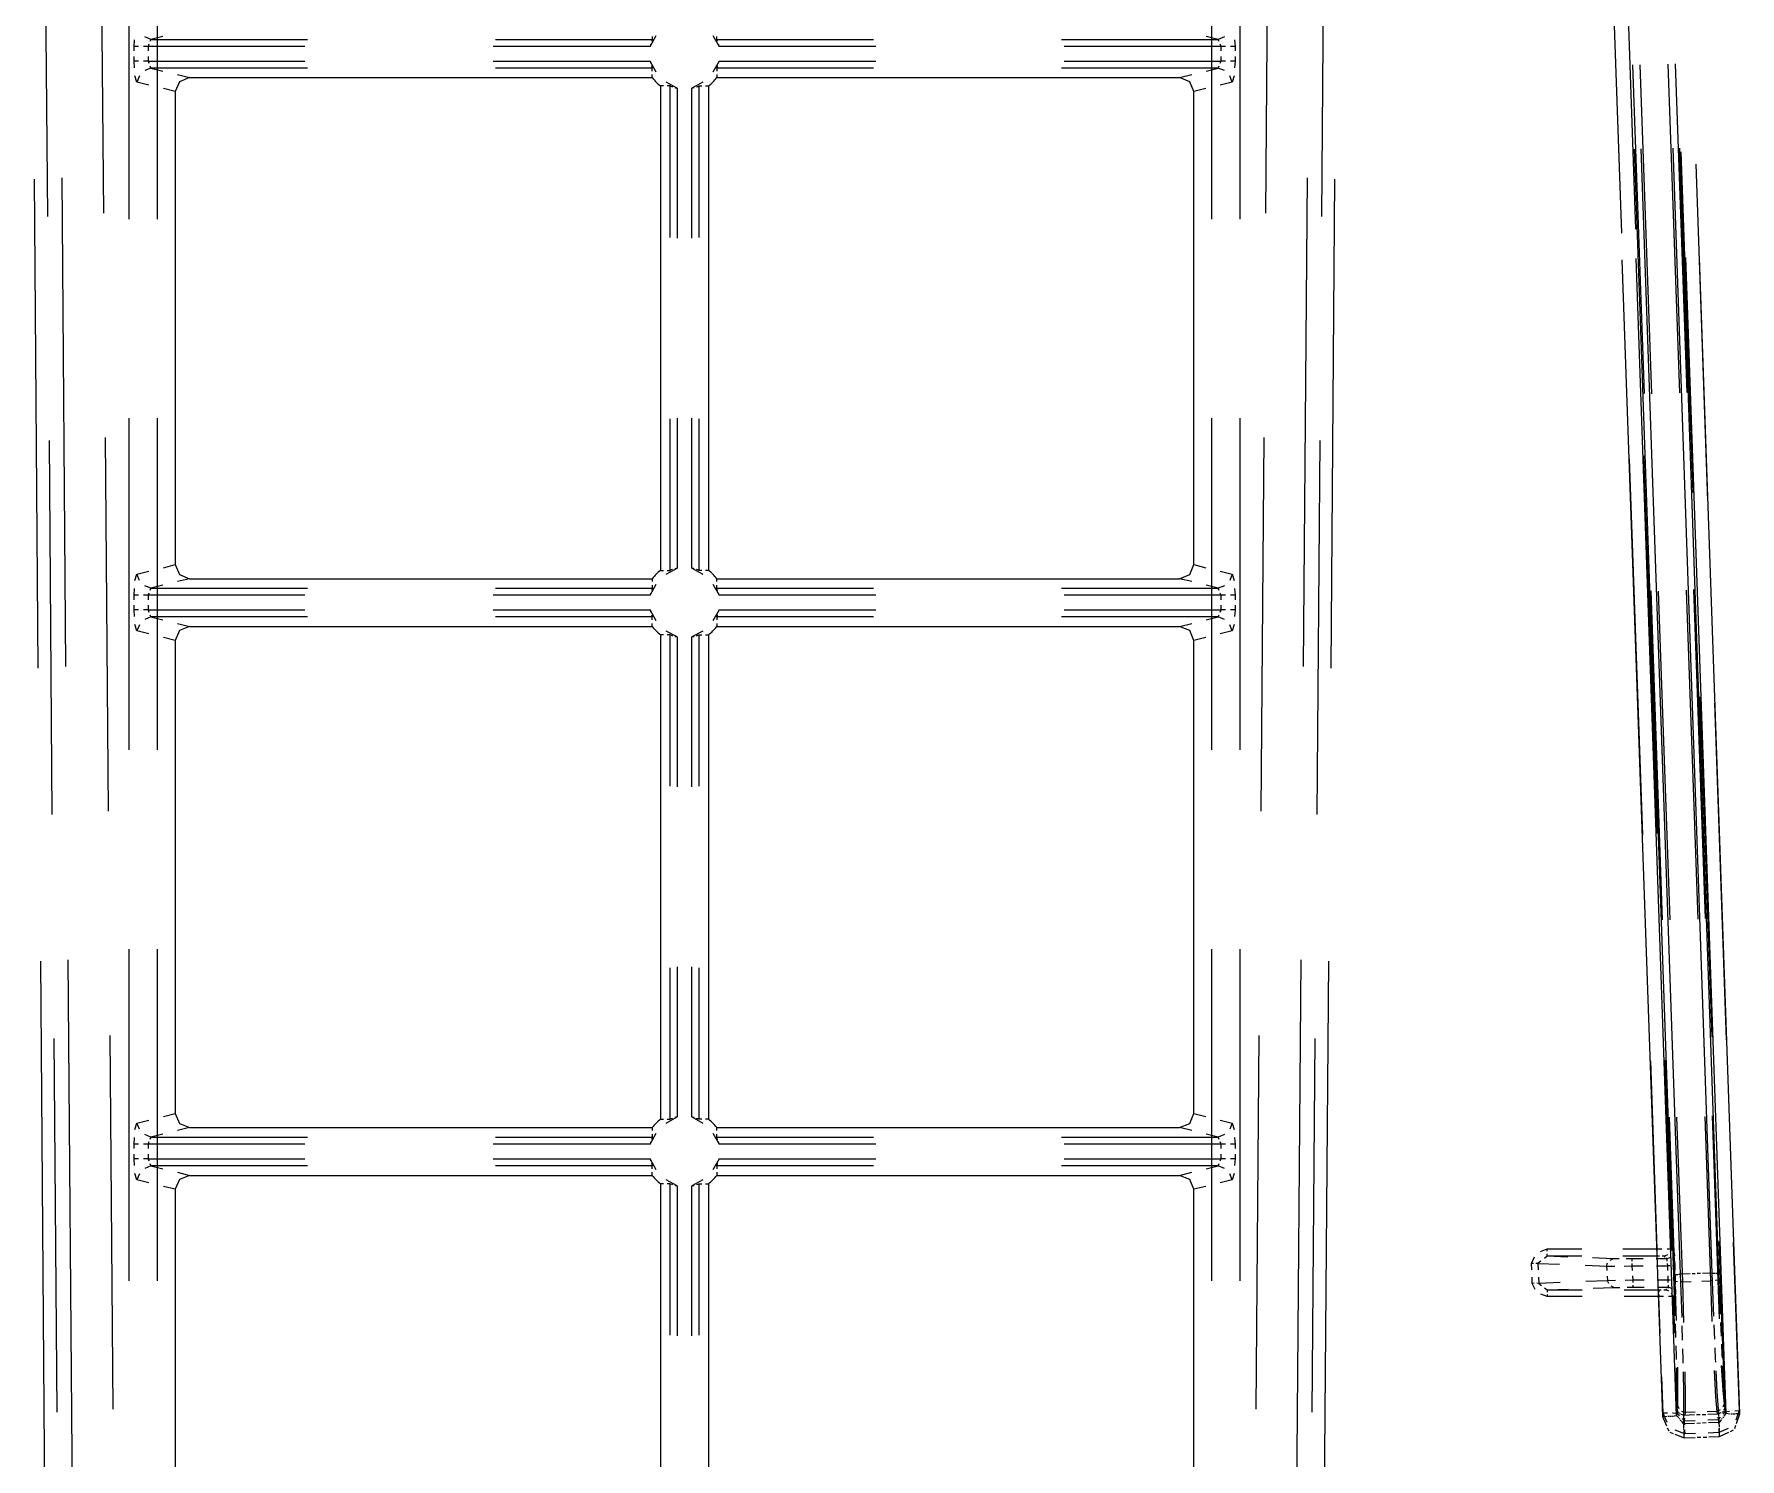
# Model space of a CAD drawing. Header units: millimetres. Extents: x 0 to 1989, y -338 to 950.
# Drawn here: x 162.1 to 283.3, y 236.7 to 338 of the extents above; entities that cross this region are included whole.
import ezdxf

# ---------------------------------------------------------------- set-up
doc = ezdxf.new("R2010")
doc.units = ezdxf.units.MM
doc.layers.add('DETAIL', color=8, linetype='Continuous')
doc.layers.add('FINE', color=9, linetype='Continuous')

msp = doc.modelspace()

# ---------------------------------------------------------------- linework, layer by layer
at = {"layer": 'DETAIL', "lineweight": 25}
for p, q in [((172.12, 333.89), (172.12, 300.28)), ((206.61, 334.29), (206.61, 299.87)), ((210.01, 334.29), (210.01, 299.87)), ((244.5, 300.28), (244.5, 333.89)), ((173.13, 299.28), (206.02, 299.28)), ((210.6, 299.28), (243.49, 299.28)), ((173.13, 295.88), (206.02, 295.88)), ((210.6, 295.88), (243.49, 295.88)), ((172.12, 294.89), (172.12, 261.28)), ((210.01, 295.29), (210.01, 260.87)), ((173.13, 260.28), (206.02, 260.28)), ((210.6, 260.28), (243.49, 260.28)), ((172.12, 255.89), (172.12, 222.28)), ((173.13, 256.88), (206.02, 256.88)), ((206.61, 256.29), (206.61, 221.87)), ((210.01, 256.29), (210.01, 221.87)), ((278.81, 240.3), (278.81, 239.83)), ((282.31, 239.95), (282.27, 240.42))]:
    msp.add_line(p, q, dxfattribs=at)
for points in [[(173.13, 334.88), (172.42, 334.59), (172.12, 333.89)], [(244.5, 333.89), (244.21, 334.59), (243.49, 334.88)], [(172.12, 300.28), (172.42, 299.57), (173.13, 299.28)], [(243.49, 299.28), (244.21, 299.57), (244.5, 300.28)], [(173.13, 295.88), (172.42, 295.59), (172.12, 294.89)], [(244.5, 261.28), (244.5, 294.89), (244.21, 295.59), (243.49, 295.88)], [(172.12, 261.28), (172.42, 260.57), (173.13, 260.28)], [(243.49, 260.28), (244.21, 260.57), (244.5, 261.28)], [(173.13, 256.88), (172.42, 256.59), (172.12, 255.89)], [(244.5, 222.28), (244.5, 255.89), (244.21, 256.59), (243.49, 256.88)]]:
    msp.add_lwpolyline(points, dxfattribs=at)
for points in [[(173.13, 334.88), (206.02, 334.88, 0.073401), (206.61, 334.29)], [(210.01, 334.29, 0.073451), (210.6, 334.88), (243.49, 334.88)], [(206.61, 299.87, 0.073575), (206.02, 299.28)], [(210.6, 299.28, 0.073504), (210.01, 299.87)], [(206.02, 295.88, 0.073401), (206.61, 295.29)], [(210.01, 295.29, 0.073451), (210.6, 295.88)], [(206.61, 295.29), (206.61, 260.87, 0.073411), (206.02, 260.28)], [(210.6, 260.28, 0.073435), (210.01, 260.87)], [(206.02, 256.88, 0.073493), (206.61, 256.29)], [(210.01, 256.29, 0.073593), (210.6, 256.88), (243.49, 256.88)]]:
    msp.add_lwpolyline(points, format="xyb", dxfattribs=at)
at = {"layer": 'FINE', "lineweight": 9}
for p, q in [((168.85, 324.83), (168.85, 466.29)), ((170.83, 466.29), (170.83, 324.83)), ((245.79, 324.83), (245.79, 466.29)), ((247.77, 466.29), (247.77, 324.83)), ((163.05, 325.02), (162.83, 351.58)), ((166.79, 351.8), (167.01, 325.25)), ((249.61, 325.25), (249.83, 351.8)), ((253.79, 351.58), (253.58, 325.02)), ((274.91, 323.83), (273.98, 350.56)), ((274.96, 350.94), (275.9, 324.11)), ((169.19, 337.1), (169.22, 337.57)), ((169.5, 337.1), (169.19, 337.1)), ((169.19, 336.78), (169.19, 337.1)), ((170.18, 337.1), (169.87, 337.1)), ((170.38, 337.6), (169.95, 337.78)), ((170.24, 337.26), (170.18, 337.1)), ((170.18, 337.1), (170.18, 336.78)), ((181.33, 337.1), (170.18, 337.1)), ((170.38, 337.6), (170.32, 337.44)), ((205.86, 337.1), (194.71, 337.1)), ((194.88, 337.6), (206.02, 337.6)), ((205.86, 337.1), (206.29, 337.88)), ((206.02, 337.81), (206.02, 337.6)), ((210.33, 337.88), (210.76, 337.1)), ((210.6, 337.6), (210.6, 337.81)), ((210.6, 337.6), (221.74, 337.6)), ((210.76, 337.1), (210.72, 337.26)), ((221.91, 337.1), (210.76, 337.1)), ((235.1, 337.6), (246.24, 337.6)), ((246.24, 337.6), (245.38, 337.81)), ((246.68, 337.78), (246.24, 337.6)), ((246.3, 337.44), (246.24, 337.6)), ((246.44, 337.1), (246.38, 337.26)), ((246.75, 337.1), (246.44, 337.1)), ((247.43, 337.1), (247.12, 337.1)), ((247.4, 337.57), (247.43, 337.1)), ((247.43, 337.1), (247.43, 336.78)), ((169.19, 336.06), (169.19, 336.39)), ((169.5, 336.06), (169.19, 336.06)), ((169.22, 335.59), (169.19, 336.06)), ((170.18, 336.06), (169.87, 336.06)), ((170.18, 336.06), (170.24, 335.91)), ((194.71, 336.06), (205.86, 336.06)), ((205.86, 336.06), (205.9, 335.91)), ((206.29, 335.28), (205.86, 336.06)), ((210.76, 336.06), (210.33, 335.28)), ((210.76, 336.06), (221.91, 336.06)), ((235.29, 336.06), (246.44, 336.06)), ((246.38, 335.91), (246.44, 336.06)), ((246.44, 336.06), (246.44, 336.39)), ((246.75, 336.06), (246.44, 336.06)), ((247.43, 336.06), (247.12, 336.06)), ((276.52, 312.43), (275.7, 335.8)), ((276.2, 335.79), (277.02, 312.42)), ((279.03, 312.48), (278.22, 335.84)), ((278.72, 335.87), (279.53, 312.51)), ((169.39, 334.57), (169.25, 335.02)), ((169.57, 335), (169.39, 334.57)), ((170.38, 335.56), (169.95, 335.38)), ((170.32, 335.72), (170.38, 335.56)), ((172.27, 335.1), (173.13, 334.88)), ((206.02, 335.56), (194.88, 335.56)), ((206.02, 335.35), (206.02, 335.56)), ((206.02, 334.88), (206.02, 335.1)), ((221.74, 335.56), (210.6, 335.56)), ((210.6, 335.56), (210.6, 335.35)), ((210.6, 335.1), (210.6, 334.88)), ((246.24, 335.56), (235.1, 335.56)), ((243.49, 334.88), (244.35, 335.1)), ((245.38, 335.35), (246.24, 335.56)), ((246.24, 335.56), (246.3, 335.72)), ((246.68, 335.38), (246.24, 335.56)), ((247.23, 334.57), (247.05, 335)), ((247.37, 335.02), (247.23, 334.57)), ((170.25, 334.35), (169.39, 334.57)), ((172.12, 333.89), (171.27, 334.1)), ((206.82, 334.29), (206.61, 334.29)), ((207.79, 334.14), (207.01, 334.56)), ((207.79, 334.14), (207.79, 323.48)), ((209.61, 334.56), (208.83, 334.14)), ((208.83, 334.14), (208.99, 334.17)), ((208.83, 323.48), (208.83, 334.14)), ((209.33, 334.29), (209.33, 323.53)), ((209.33, 334.29), (209.54, 334.29)), ((209.8, 334.29), (210.01, 334.29)), ((245.35, 334.1), (244.5, 333.89)), ((247.23, 334.57), (246.38, 334.35)), ((275.79, 329.79), (278.6, 249.81)), ((279.1, 249.85), (276.29, 329.82)), ((278.54, 329.88), (281.32, 249.93)), ((281.82, 249.92), (279.04, 329.87)), ((279.98, 305.41), (279.14, 329.61)), ((280.17, 328.73), (281.01, 304.8)), ((162.09, 327.66), (162.36, 292.93)), ((164.34, 293.04), (164.07, 327.77)), ((252.55, 327.77), (252.28, 293.04)), ((254.26, 292.93), (254.53, 327.66)), ((274.93, 321.93), (277.81, 239.74)), ((278.81, 239.83), (275.93, 322.03)), ((279.45, 322.09), (282.31, 239.95)), ((283.31, 239.93), (280.45, 322.07)), ((168.85, 287.11), (168.85, 310.68)), ((170.83, 310.68), (170.83, 287.11)), ((207.29, 299.87), (207.29, 310.63)), ((207.79, 310.69), (207.79, 300.03)), ((208.83, 300.03), (208.83, 310.69)), ((209.33, 310.63), (209.33, 299.87)), ((245.79, 287.11), (245.79, 310.68)), ((247.77, 310.68), (247.77, 287.11)), ((167.13, 309.32), (167.35, 282.76)), ((249.28, 282.76), (249.49, 309.32)), ((163.38, 282.53), (163.17, 309.09)), ((253.45, 309.09), (253.24, 282.53)), ((276.46, 308.01), (277.4, 281.17)), ((276.41, 281.07), (275.47, 307.79)), ((169.25, 299.14), (169.39, 299.6)), ((169.39, 299.6), (170.25, 299.81)), ((169.57, 299.16), (169.39, 299.6)), ((171.27, 300.06), (172.12, 300.28)), ((206.61, 299.87), (206.82, 299.87)), ((207.01, 299.6), (207.79, 300.03)), ((207.08, 299.87), (207.29, 299.87)), ((207.79, 300.03), (207.63, 299.99)), ((208.83, 300.03), (209.61, 299.6)), ((209.54, 299.87), (209.33, 299.87)), ((210.01, 299.87), (209.8, 299.87)), ((244.5, 300.28), (245.35, 300.06)), ((246.38, 299.81), (247.23, 299.6)), ((247.23, 299.6), (247.05, 299.16)), ((247.23, 299.6), (247.37, 299.14)), ((169.19, 298.1), (169.22, 298.57)), ((170.38, 298.6), (169.95, 298.78)), ((170.24, 298.26), (170.18, 298.1)), ((170.38, 298.6), (170.32, 298.44)), ((171.24, 298.81), (170.38, 298.6)), ((170.38, 298.6), (181.52, 298.6)), ((173.13, 299.28), (172.27, 299.07)), ((194.88, 298.6), (206.02, 298.6)), ((205.86, 298.1), (206.29, 298.88)), ((206.02, 299.28), (206.02, 299.07)), ((206.02, 298.81), (206.02, 298.6)), ((210.33, 298.88), (210.76, 298.1)), ((210.6, 299.07), (210.6, 299.28)), ((210.6, 298.6), (210.6, 298.81)), ((210.6, 298.6), (221.74, 298.6)), ((210.76, 298.1), (210.72, 298.26)), ((235.1, 298.6), (246.24, 298.6)), ((244.35, 299.07), (243.49, 299.28)), ((246.24, 298.6), (245.38, 298.81)), ((246.68, 298.78), (246.24, 298.6)), ((246.3, 298.44), (246.24, 298.6)), ((246.44, 298.1), (246.38, 298.26)), ((247.4, 298.57), (247.43, 298.1)), ((277.82, 275.04), (277.01, 298.41)), ((277.51, 298.4), (278.32, 275.03)), ((280.34, 275.09), (279.52, 298.46)), ((280.02, 298.5), (280.84, 275.13)), ((169.5, 298.1), (169.19, 298.1)), ((169.19, 297.78), (169.19, 298.1)), ((169.19, 297.06), (169.19, 297.39)), ((169.5, 297.06), (169.19, 297.06)), ((169.22, 296.59), (169.19, 297.06)), ((170.18, 298.1), (169.87, 298.1)), ((170.18, 297.06), (169.87, 297.06)), ((170.18, 298.1), (170.18, 297.78)), ((181.33, 298.1), (170.18, 298.1)), ((170.18, 297.06), (170.24, 296.91)), ((205.86, 298.1), (194.71, 298.1)), ((194.71, 297.06), (205.86, 297.06)), ((205.86, 297.06), (205.9, 296.91)), ((206.29, 296.28), (205.86, 297.06)), ((210.76, 297.06), (210.33, 296.28)), ((221.91, 298.1), (210.76, 298.1)), ((210.76, 297.06), (221.91, 297.06)), ((246.44, 298.1), (235.29, 298.1)), ((235.29, 297.06), (246.44, 297.06)), ((246.38, 296.91), (246.44, 297.06)), ((246.75, 298.1), (246.44, 298.1)), ((246.44, 297.78), (246.44, 298.1)), ((246.44, 297.06), (246.44, 297.39)), ((246.75, 297.06), (246.44, 297.06)), ((247.43, 298.1), (247.12, 298.1)), ((247.43, 297.06), (247.12, 297.06)), ((247.43, 297.06), (247.4, 296.59)), ((247.43, 298.1), (247.43, 297.78)), ((247.43, 297.39), (247.43, 297.06)), ((169.57, 296), (169.39, 295.57)), ((170.38, 296.56), (169.95, 296.38)), ((170.32, 296.72), (170.38, 296.56)), ((170.38, 296.56), (171.24, 296.35)), ((181.52, 296.56), (170.38, 296.56)), ((172.27, 296.1), (173.13, 295.88)), ((206.02, 296.56), (194.88, 296.56)), ((206.02, 296.35), (206.02, 296.56)), ((206.02, 295.88), (206.02, 296.1)), ((221.74, 296.56), (210.6, 296.56)), ((210.6, 296.56), (210.6, 296.35)), ((210.6, 296.1), (210.6, 295.88)), ((246.24, 296.56), (235.1, 296.56)), ((243.49, 295.88), (244.35, 296.1)), ((245.38, 296.35), (246.24, 296.56)), ((246.24, 296.56), (246.3, 296.72)), ((246.68, 296.38), (246.24, 296.56)), ((247.23, 295.57), (247.05, 296)), ((247.37, 296.02), (247.23, 295.57)), ((172.12, 294.89), (171.27, 295.1)), ((206.82, 295.29), (206.61, 295.29)), ((207.79, 295.14), (207.01, 295.56)), ((207.29, 295.29), (207.08, 295.29)), ((207.29, 284.53), (207.29, 295.29)), ((207.79, 295.14), (207.79, 284.48)), ((209.61, 295.56), (208.83, 295.14)), ((208.83, 295.14), (208.99, 295.17)), ((208.83, 284.48), (208.83, 295.14)), ((209.33, 295.29), (209.54, 295.29)), ((209.33, 295.29), (209.33, 284.53)), ((209.8, 295.29), (210.01, 295.29)), ((245.35, 295.1), (244.5, 294.89)), ((247.23, 295.57), (246.38, 295.35)), ((281.33, 266.7), (280.49, 290.89)), ((281.51, 290.44), (282.34, 266.5)), ((168.85, 249.38), (168.85, 272.96)), ((170.83, 272.96), (170.83, 249.38)), ((245.79, 249.38), (245.79, 272.96)), ((247.77, 272.96), (247.77, 249.38)), ((162.53, 272.09), (163.36, 167.9)), ((165.34, 168.02), (164.51, 272.2)), ((207.29, 260.87), (207.29, 271.63)), ((207.79, 271.69), (207.79, 261.03)), ((208.83, 261.03), (208.83, 271.69)), ((209.33, 271.63), (209.33, 260.87)), ((252.11, 272.2), (251.28, 168.02)), ((253.26, 167.9), (254.09, 272.09)), ((167.47, 266.83), (167.68, 240.27)), ((248.94, 240.27), (249.15, 266.83)), ((163.72, 240.05), (163.51, 266.6)), ((253.11, 266.6), (252.9, 240.05)), ((277.97, 265.07), (278.44, 251.65)), ((169.39, 260.6), (170.25, 260.81)), ((171.27, 261.06), (172.12, 261.28)), ((206.61, 260.87), (206.82, 260.87)), ((207.01, 260.6), (207.79, 261.03)), ((207.08, 260.87), (207.29, 260.87)), ((207.79, 261.03), (207.63, 260.99)), ((208.83, 261.03), (209.61, 260.6)), ((209.54, 260.87), (209.33, 260.87)), ((210.01, 260.87), (209.8, 260.87)), ((244.5, 261.28), (245.35, 261.06)), ((246.38, 260.81), (247.23, 260.6)), ((278.72, 249.33), (278.31, 261.02)), ((278.81, 261.01), (279.22, 249.32)), ((281.33, 261.12), (281.73, 249.44)), ((169.19, 259.1), (169.22, 259.57)), ((169.25, 260.14), (169.39, 260.6)), ((169.57, 260.16), (169.39, 260.6)), ((170.38, 259.6), (169.95, 259.78)), ((170.38, 259.6), (170.32, 259.44)), ((171.24, 259.81), (170.38, 259.6)), ((170.38, 259.6), (181.52, 259.6)), ((173.13, 260.28), (172.27, 260.07)), ((194.88, 259.6), (206.02, 259.6)), ((205.86, 259.1), (206.29, 259.88)), ((206.02, 260.28), (206.02, 260.07)), ((206.02, 259.81), (206.02, 259.6)), ((210.33, 259.88), (210.76, 259.1)), ((210.6, 260.07), (210.6, 260.28)), ((210.6, 259.6), (210.6, 259.81)), ((210.6, 259.6), (221.74, 259.6)), ((244.35, 260.07), (243.49, 260.28)), ((246.68, 259.78), (246.24, 259.6)), ((246.3, 259.44), (246.24, 259.6)), ((247.23, 260.6), (247.05, 260.16)), ((247.23, 260.6), (247.37, 260.14)), ((247.4, 259.57), (247.43, 259.1)), ((169.5, 259.1), (169.19, 259.1)), ((169.19, 258.78), (169.19, 259.1)), ((169.19, 258.06), (169.19, 258.39)), ((170.18, 259.1), (169.87, 259.1)), ((170.24, 259.26), (170.18, 259.1)), ((170.18, 259.1), (170.18, 258.78)), ((181.33, 259.1), (170.18, 259.1)), ((205.86, 259.1), (194.71, 259.1)), ((210.76, 259.1), (210.72, 259.26)), ((221.91, 259.1), (210.76, 259.1)), ((246.44, 259.1), (235.29, 259.1)), ((246.44, 259.1), (246.38, 259.26)), ((246.75, 259.1), (246.44, 259.1)), ((246.44, 258.78), (246.44, 259.1)), ((246.44, 258.06), (246.44, 258.39)), ((247.43, 259.1), (247.12, 259.1)), ((247.43, 259.1), (247.43, 258.78)), ((247.43, 258.39), (247.43, 258.06)), ((169.5, 258.06), (169.19, 258.06)), ((169.22, 257.59), (169.19, 258.06)), ((169.39, 256.57), (169.25, 257.02)), ((169.57, 257), (169.39, 256.57)), ((170.18, 258.06), (169.87, 258.06)), ((170.38, 257.56), (169.95, 257.38)), ((170.18, 258.06), (170.24, 257.91)), ((170.32, 257.72), (170.38, 257.56)), ((170.38, 257.56), (171.24, 257.35)), ((181.52, 257.56), (170.38, 257.56)), ((172.27, 257.1), (173.13, 256.88)), ((194.71, 258.06), (205.86, 258.06)), ((206.02, 257.56), (194.88, 257.56)), ((205.86, 258.06), (205.9, 257.91)), ((206.29, 257.28), (205.86, 258.06)), ((206.02, 257.35), (206.02, 257.56)), ((206.02, 256.88), (206.02, 257.1)), ((210.76, 258.06), (210.33, 257.28)), ((221.74, 257.56), (210.6, 257.56)), ((210.6, 257.56), (210.6, 257.35)), ((210.6, 257.1), (210.6, 256.88)), ((210.76, 258.06), (221.91, 258.06)), ((246.24, 257.56), (235.1, 257.56)), ((235.29, 258.06), (246.44, 258.06)), ((243.49, 256.88), (244.35, 257.1)), ((245.38, 257.35), (246.24, 257.56)), ((246.24, 257.56), (246.3, 257.72)), ((246.68, 257.38), (246.24, 257.56)), ((246.38, 257.91), (246.44, 258.06)), ((246.75, 258.06), (246.44, 258.06)), ((247.23, 256.57), (247.05, 257)), ((247.43, 258.06), (247.12, 258.06)), ((247.37, 257.02), (247.23, 256.57)), ((247.43, 258.06), (247.4, 257.59)), ((170.25, 256.35), (169.39, 256.57)), ((172.12, 255.89), (171.27, 256.1)), ((206.82, 256.29), (206.61, 256.29)), ((207.79, 256.14), (207.01, 256.56)), ((207.79, 256.14), (207.79, 245.48)), ((209.61, 256.56), (208.83, 256.14)), ((208.83, 256.14), (208.99, 256.17)), ((208.83, 245.48), (208.83, 256.14)), ((209.33, 256.29), (209.33, 245.53)), ((209.33, 256.29), (209.54, 256.29)), ((209.8, 256.29), (210.01, 256.29)), ((245.35, 256.1), (244.5, 255.89)), ((247.23, 256.57), (246.38, 256.35)), ((282.26, 240.08), (281.84, 252.18)), ((268.5, 250.62), (268.71, 251.1)), ((269.14, 251.48), (269.62, 251.67)), ((269.62, 251.14), (269.42, 250.98)), ((269.62, 251.5), (269.62, 251.67)), ((269.62, 251.67), (272.07, 251.67)), ((271.08, 251.08), (269.62, 251.14)), ((272.07, 251.14), (269.62, 251.14)), ((274.29, 250.96), (272.83, 251.02)), ((274.08, 250.86), (274.29, 250.96)), ((274.72, 250.96), (274.29, 250.96)), ((277.44, 251.14), (275, 251.14)), ((275.65, 250.95), (275.23, 250.95)), ((276.43, 250.95), (275.65, 250.95)), ((278.13, 250.95), (277.35, 250.95)), ((277.44, 251.5), (277.44, 251.67)), ((277.44, 251.67), (277.75, 251.67)), ((277.59, 251.14), (277.44, 251.14)), ((278.16, 251.23), (277.94, 251.13)), ((278.13, 250.95), (278.07, 251.01)), ((278.35, 251.04), (278.13, 250.95)), ((278.14, 250.79), (278.13, 250.95)), ((278.44, 251.65), (278.35, 251.42)), ((278.44, 251.65), (278.5, 251.59)), ((278.62, 251.47), (278.54, 251.24)), ((268.64, 250.62), (268.5, 250.62)), ((268.52, 250.18), (268.5, 250.62)), ((268.96, 250.62), (268.81, 250.62)), ((269.16, 250.78), (268.96, 250.62)), ((268.96, 250.62), (270.48, 250.56)), ((268.96, 250.62), (268.97, 250.18)), ((272.31, 250.49), (273.84, 250.44)), ((273.84, 250.44), (273.91, 250.66)), ((273.84, 250.44), (273.86, 250.11)), ((273.84, 250.44), (274.41, 250.44)), ((275.09, 250.44), (275.65, 250.45)), ((275.65, 250.45), (275.65, 250.61)), ((277.39, 250.45), (278.18, 250.45)), ((278.18, 250.45), (278.16, 250.61)), ((278.33, 250.45), (278.18, 250.45)), ((278.19, 250.13), (278.18, 250.45)), ((278.22, 249.43), (278.2, 249.75)), ((278.6, 249.81), (278.69, 246.9)), ((278.66, 250.78), (278.68, 250.47)), ((278.68, 250.47), (278.69, 250.15)), ((278.78, 249.84), (278.83, 249.84)), ((278.86, 249.84), (278.91, 249.84)), ((278.94, 249.85), (279.1, 249.85)), ((279.78, 249.88), (279.1, 249.85)), ((279.2, 246.79), (279.1, 249.85)), ((280.14, 249.89), (279.91, 249.88)), ((280.5, 249.9), (280.28, 249.9)), ((281.32, 249.93), (280.64, 249.91)), ((281.32, 249.93), (281.47, 249.94)), ((281.32, 249.93), (281.43, 246.87)), ((281.5, 249.94), (281.55, 249.94)), ((281.59, 249.94), (281.64, 249.94)), ((281.93, 247.01), (281.82, 249.92)), ((268.55, 249.2), (268.54, 249.65)), ((268.7, 249.21), (268.55, 249.2)), ((268.76, 248.77), (268.55, 249.2)), ((269.01, 249.2), (268.87, 249.21)), ((268.99, 249.65), (269.01, 249.2)), ((270.54, 249.26), (269.01, 249.2)), ((269.01, 249.2), (269.2, 249.06)), ((269.43, 248.88), (269.62, 248.74)), ((269.62, 248.74), (271.1, 248.79)), ((269.62, 248.74), (272.1, 248.74)), ((273.9, 249.39), (272.37, 249.33)), ((272.88, 248.86), (274.36, 248.92)), ((273.88, 249.72), (273.9, 249.39)), ((274.47, 249.41), (273.9, 249.39)), ((273.99, 249.19), (273.9, 249.39)), ((274.36, 248.92), (274.16, 249.01)), ((274.36, 248.92), (274.78, 248.92)), ((275.72, 249.43), (275.15, 249.42)), ((275.29, 248.93), (275.72, 248.93)), ((275.72, 249.28), (275.72, 249.43)), ((275.72, 248.93), (276.5, 248.93)), ((278.22, 249.43), (277.43, 249.43)), ((277.45, 248.93), (278.23, 248.93)), ((277.9, 248.74), (278.06, 248.75)), ((278.06, 248.75), (278.11, 248.81)), ((278.27, 248.66), (278.06, 248.75)), ((278.18, 248.87), (278.23, 248.93)), ((278.37, 249.44), (278.22, 249.43)), ((278.22, 249.28), (278.22, 249.43)), ((278.23, 248.93), (278.23, 249.09)), ((278.45, 248.84), (278.23, 248.93)), ((278.73, 248.45), (278.64, 248.66)), ((278.81, 246.57), (278.72, 249.33)), ((279.22, 249.32), (279.06, 249.32)), ((279.22, 249.32), (279.85, 249.34)), ((279.22, 249.32), (279.31, 246.42)), ((281.39, 249.4), (281.24, 249.39)), ((281.35, 246.49), (281.24, 249.39)), ((281.73, 249.44), (281.84, 246.68)), ((269.62, 248.41), (269.62, 248.27)), ((277.56, 248.41), (277.56, 248.27)), ((277.87, 248.27), (277.56, 248.27)), ((278.56, 248.27), (278.46, 248.48)), ((278.61, 248.32), (278.56, 248.27)), ((278.56, 248.27), (278.65, 245.67)), ((278.73, 248.45), (278.68, 248.39)), ((278.71, 246.32), (278.73, 245.35)), ((279.24, 245.16), (279.21, 246.18)), ((281.46, 246.26), (281.5, 245.24)), ((282, 245.46), (281.95, 246.43)), ((277.85, 239.98), (277.76, 242.57)), ((278.76, 242.56), (278.85, 239.96)), ((278.81, 240.3), (278.91, 240.1)), ((278.85, 239.96), (278.86, 240.13)), ((278.88, 240.34), (278.89, 240.51)), ((278.99, 240.29), (278.89, 240.51)), ((278.93, 240.06), (278.97, 239.99)), ((279.41, 240.03), (279.19, 240.11)), ((279.41, 240.03), (279.4, 239.85)), ((280.12, 240.05), (279.41, 240.03)), ((281.69, 240.11), (280.98, 240.08)), ((281.91, 240.21), (281.69, 240.11)), ((281.72, 239.93), (281.69, 240.11)), ((281.79, 239.94), (281.99, 240.03)), ((282.04, 240.05), (282.11, 240.08)), ((282.18, 240.62), (282.09, 240.4)), ((282.11, 239.91), (282.26, 240.08)), ((282.14, 240.1), (282.17, 240.17)), ((282.18, 240.62), (282.2, 240.45)), ((282.18, 240.21), (282.27, 240.42)), ((282.23, 240.25), (282.26, 240.08)), ((282.95, 240.15), (283.26, 240.17)), ((277.81, 239.74), (278.12, 239.76)), ((277.81, 239.74), (278.09, 239.08)), ((278.16, 239.98), (277.85, 239.98)), ((278.14, 239.32), (277.85, 239.98)), ((278.15, 238.95), (278.25, 238.73)), ((278.18, 239.76), (278.28, 239.77)), ((278.34, 239.77), (278.44, 239.77)), ((278.96, 239.65), (278.81, 239.83)), ((278.85, 239.96), (279.01, 239.8)), ((279, 239.97), (279.07, 239.94)), ((279.05, 239.55), (279, 239.61)), ((279.13, 239.45), (279.08, 239.51)), ((279.12, 239.92), (279.33, 239.85)), ((279.32, 239.23), (279.16, 239.41)), ((279.2, 239.61), (279.36, 239.45)), ((279.32, 239.46), (279.33, 239.52)), ((279.32, 239.23), (279.32, 239.42)), ((280.09, 239.26), (279.32, 239.23)), ((279.33, 238.92), (279.32, 239.23)), ((279.33, 239.56), (279.33, 239.62)), ((279.38, 239.63), (279.36, 239.45)), ((279.36, 239.45), (280.12, 239.47)), ((279.36, 239.45), (279.37, 239.15)), ((280.23, 239.88), (280.48, 239.89)), ((280.5, 239.27), (280.25, 239.26)), ((280.63, 239.9), (280.88, 239.9)), ((280.91, 239.29), (280.66, 239.28)), ((281.03, 239.91), (281.79, 239.94)), ((281.84, 239.32), (281.07, 239.29)), ((281.78, 239.53), (281.93, 239.7)), ((281.78, 239.53), (281.8, 239.24)), ((281.79, 239.94), (281.8, 239.75)), ((281.81, 239.71), (281.81, 239.65)), ((281.81, 239.61), (281.82, 239.55)), ((281.81, 238.89), (281.82, 238.6)), ((281.82, 239.51), (281.84, 239.32)), ((282.47, 238.9), (281.82, 238.6)), ((281.98, 239.51), (281.84, 239.32)), ((281.85, 239.01), (281.84, 239.32)), ((282.06, 239.61), (282.01, 239.55)), ((282.14, 239.72), (282.09, 239.65)), ((282.31, 239.95), (282.17, 239.76)), ((282.78, 239.92), (282.68, 239.92)), ((282.94, 239.92), (282.84, 239.92)), ((282.94, 238.9), (283.02, 239.12)), ((283.31, 239.93), (283, 239.93)), ((283.07, 239.26), (283.31, 239.93)), ((278.33, 238.63), (278.56, 238.55)), ((278.69, 238.49), (279.36, 238.23)), ((279.34, 238.6), (279.34, 238.7)), ((279.36, 238.23), (279.34, 238.54)), ((279.36, 238.23), (280.13, 238.26)), ((279.38, 238.8), (279.39, 238.51)), ((280.28, 238.27), (280.54, 238.28)), ((280.69, 238.28), (280.95, 238.29)), ((281.82, 238.6), (281.06, 238.57)), ((281.1, 238.3), (281.87, 238.32)), ((281.86, 238.69), (281.86, 238.79)), ((281.87, 238.32), (281.86, 238.63)), ((281.87, 238.32), (282.52, 238.63)), ((282.65, 238.69), (282.86, 238.79))]:
    msp.add_line(p, q, dxfattribs=at)
for points in [[(171.24, 337.81), (170.38, 337.6), (181.52, 337.6)], [(205.9, 337.26), (205.89, 337.22), (205.86, 337.1)], [(206.02, 337.6), (206.01, 337.57), (205.98, 337.49), (205.96, 337.44)], [(210.66, 337.44), (210.63, 337.53), (210.61, 337.59), (210.6, 337.6)], [(246.44, 336.78), (246.44, 337.1), (235.29, 337.1)], [(170.18, 336.39), (170.18, 336.06), (181.33, 336.06)], [(210.72, 335.91), (210.73, 335.95), (210.76, 336.06)], [(247.43, 336.39), (247.43, 336.06), (247.4, 335.59)], [(181.52, 335.56), (170.38, 335.56), (171.24, 335.35)], [(205.96, 335.72), (205.99, 335.63), (206.02, 335.57), (206.02, 335.56)], [(210.6, 335.56), (210.61, 335.6), (210.64, 335.67), (210.66, 335.72)], [(207.29, 323.53), (207.29, 334.29), (207.08, 334.29)], [(207.29, 334.29), (207.32, 334.28), (207.4, 334.25), (207.45, 334.23)], [(207.63, 334.18), (207.67, 334.16), (207.79, 334.14)], [(209.17, 334.23), (209.26, 334.26), (209.32, 334.29), (209.33, 334.29)], [(207.45, 299.93), (207.36, 299.9), (207.3, 299.88), (207.29, 299.87)], [(208.99, 299.99), (208.95, 300), (208.83, 300.03)], [(209.33, 299.87), (209.3, 299.89), (209.22, 299.91), (209.17, 299.93)], [(205.9, 298.26), (205.89, 298.22), (205.86, 298.1)], [(206.02, 298.6), (206.01, 298.57), (205.98, 298.49), (205.96, 298.44)], [(210.66, 298.44), (210.63, 298.53), (210.61, 298.59), (210.6, 298.6)], [(170.18, 297.39), (170.18, 297.06), (181.33, 297.06)], [(210.72, 296.91), (210.73, 296.95), (210.76, 297.06)], [(170.25, 295.35), (169.39, 295.57), (169.25, 296.02)], [(205.96, 296.72), (205.99, 296.63), (206.02, 296.57), (206.02, 296.56)], [(210.6, 296.56), (210.61, 296.6), (210.64, 296.67), (210.66, 296.72)], [(207.29, 295.29), (207.32, 295.28), (207.4, 295.25), (207.45, 295.23)], [(207.63, 295.18), (207.67, 295.16), (207.79, 295.14)], [(209.17, 295.23), (209.26, 295.26), (209.32, 295.29), (209.33, 295.29)], [(275, 251.67), (277.44, 251.67), (276.97, 265.03)], [(207.45, 260.93), (207.36, 260.9), (207.3, 260.88), (207.29, 260.87)], [(208.99, 260.99), (208.95, 261), (208.83, 261.03)], [(209.33, 260.87), (209.3, 260.89), (209.22, 260.91), (209.17, 260.93)], [(280.61, 249.37), (281.24, 249.39), (280.83, 261.07)], [(206.02, 259.6), (206.01, 259.57), (205.98, 259.49), (205.96, 259.44)], [(210.66, 259.44), (210.63, 259.53), (210.61, 259.59), (210.6, 259.6)], [(235.1, 259.6), (246.24, 259.6), (245.38, 259.81)], [(170.18, 258.39), (170.18, 258.06), (181.33, 258.06)], [(205.9, 259.26), (205.89, 259.22), (205.86, 259.1)], [(205.96, 257.72), (205.99, 257.63), (206.02, 257.57), (206.02, 257.56)], [(210.6, 257.56), (210.61, 257.6), (210.64, 257.67), (210.66, 257.72)], [(210.72, 257.91), (210.73, 257.95), (210.76, 258.06)], [(207.29, 245.53), (207.29, 256.29), (207.08, 256.29)], [(207.29, 256.29), (207.32, 256.28), (207.4, 256.25), (207.45, 256.23)], [(207.63, 256.18), (207.67, 256.16), (207.79, 256.14)], [(209.17, 256.23), (209.26, 256.26), (209.32, 256.29), (209.33, 256.29)], [(269.62, 251.14), (269.62, 251.3), (269.62, 251.3)], [(275.65, 250.79), (275.65, 250.8), (275.65, 250.95)], [(277.44, 251.14), (277.44, 251.3), (277.44, 251.3)], [(278, 251.07), (277.94, 251.13), (277.78, 251.13)], [(278.13, 251.67), (278.14, 251.67), (278.44, 251.65)], [(278.57, 251.52), (278.62, 251.47), (278.65, 251.17), (278.65, 251.15)], [(282.84, 252.14), (283.26, 240.17), (283.01, 239.49)], [(275.67, 250.13), (275.65, 250.45), (276.44, 250.45)], [(276.5, 249.43), (275.72, 249.43), (275.7, 249.75)], [(278.68, 250.47), (278.53, 250.46), (278.52, 250.46)], [(278.6, 249.81), (278.75, 249.83), (278.75, 249.83)], [(278.7, 249.77), (278.71, 249.45), (278.72, 249.14)], [(281.67, 249.94), (281.67, 249.94), (281.82, 249.92)], [(269.62, 248.74), (269.62, 248.6), (269.62, 248.59)], [(275.08, 248.74), (277.56, 248.74), (277.71, 248.74)], [(275.72, 248.93), (275.72, 249.08), (275.72, 249.09)], [(277.56, 248.74), (277.56, 248.6), (277.56, 248.59)], [(278.71, 249.45), (278.57, 249.44), (278.56, 249.44)], [(278.87, 249.32), (278.87, 249.32), (278.72, 249.33)], [(278.73, 248.76), (278.73, 248.75), (278.73, 248.45)], [(281.73, 249.44), (281.59, 249.41), (281.58, 249.41)], [(272.1, 248.27), (269.62, 248.27), (269.17, 248.43)], [(277.65, 245.68), (277.56, 248.27), (275.08, 248.27)], [(278.56, 248.27), (278.26, 248.27), (278.24, 248.27)], [(282.07, 243.91), (282.05, 244.14), (282.02, 244.88)], [(278.75, 244.76), (278.77, 244.02), (278.77, 243.79)], [(279.28, 243.53), (279.28, 243.76), (279.26, 244.55)], [(281.53, 244.63), (281.56, 243.85), (281.58, 243.61)], [(278.78, 243.21), (278.81, 241.78), (278.81, 240.3)], [(278.89, 240.51), (278.91, 241.5), (278.89, 243.26)], [(279.33, 239.85), (279.32, 241.41), (279.3, 242.91)], [(279.4, 242.93), (279.43, 241.07), (279.41, 240.03)], [(281.69, 240.11), (281.6, 241.15), (281.5, 243.01)], [(281.61, 243), (281.68, 241.49), (281.79, 239.94)], [(281.99, 243.37), (282.09, 241.61), (282.18, 240.62)], [(282.27, 240.42), (282.17, 241.9), (282.1, 243.33)], [(282.26, 240.08), (282.56, 240.13), (282.57, 240.13)], [(278.5, 239.78), (278.51, 239.78), (278.81, 239.83)], [(278.85, 239.96), (278.55, 239.99), (278.53, 239.99)], [(279.33, 239.66), (279.33, 239.85), (280.08, 239.88)], [(279.34, 238.76), (279.33, 238.84), (279.33, 238.86)], [(281.03, 239.5), (281.78, 239.53), (281.76, 239.71)], [(281.85, 238.85), (281.85, 238.93), (281.85, 238.95)], [(282.61, 239.92), (282.61, 239.92), (282.31, 239.95)], [(280.15, 238.54), (279.39, 238.51), (278.72, 238.77)]]:
    msp.add_lwpolyline(points, dxfattribs=at)

doc.saveas('drawing.dxf')
